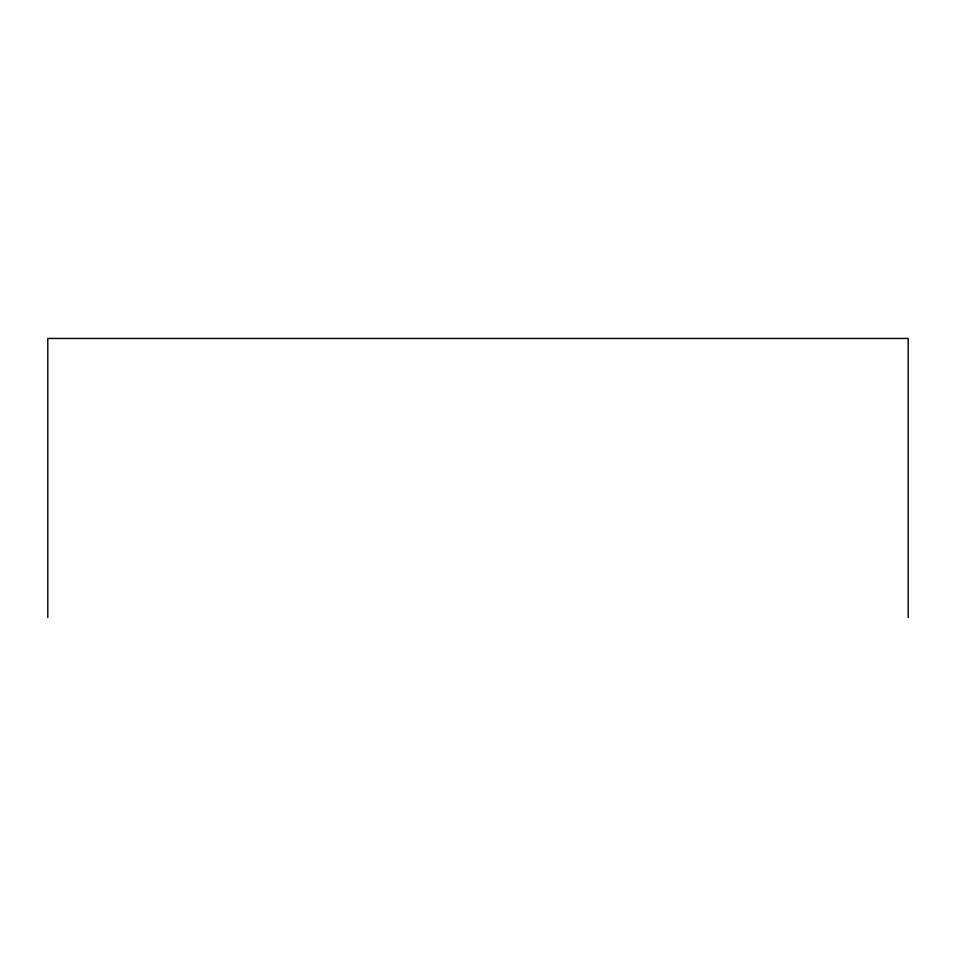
<?xml version="1.0" encoding="UTF-8"?>
<svg xmlns="http://www.w3.org/2000/svg" width="956" height="956" viewBox="0 0 956 956"><rect width="100%" height="100%" fill="white"/><g stroke="black" fill="none" stroke-linecap="round" stroke-linejoin="round"><path stroke-width="1.43" d="M908.2 617.552L908.2 338.448L47.8 338.448L47.8 617.552"/></g></svg>
